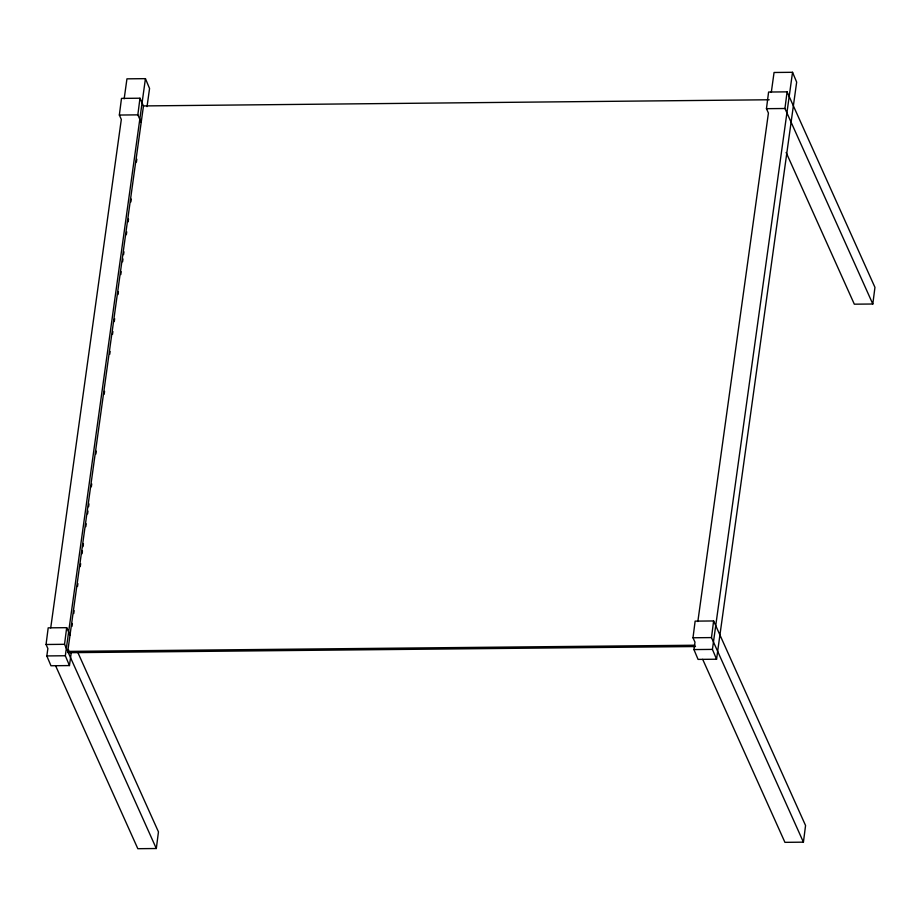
<?xml version="1.0" encoding="UTF-8"?>
<svg xmlns="http://www.w3.org/2000/svg" width="921" height="921" viewBox="0 0 921 921"><rect width="100%" height="100%" fill="white"/><g stroke="black" fill="none" stroke-linecap="round" stroke-linejoin="round"><path stroke-width="1.38" d="M71.308 652.229L69.455 665.572L50.966 665.756L46.833 655.936L47.869 648.534L46.05 644.493L48.191 627.846L66.68 627.673L70.019 635.099M50.724 627.892L121.319 119.419L119.35 115.044L121.491 98.397L139.98 98.213L143.469 105.984L67.763 651.389L68.315 652.701L695.493 646.542M55.582 665.699L137.828 848.702L156.317 848.517L64.539 644.309L66.68 627.673M141.201 122.355L137.839 114.86L139.98 98.213M156.317 848.517L158.458 831.87L78.101 653.058M771.291 92.422L774.054 72.483L792.544 72.299L796.665 82.119L716.561 659.217L698.072 659.401L693.939 649.581L694.975 642.167L692.995 637.769L695.136 621.134L713.625 620.95L805.564 825.515L803.423 842.162L784.934 842.347L702.688 659.344M697.842 621.537L768.425 113.064L766.456 108.678L768.598 92.042L787.087 91.858L874.95 287.364L872.809 304.011L854.32 304.183L786.131 152.472M803.423 842.162L711.484 637.597L713.625 620.95M872.809 304.011L784.945 108.505L787.087 91.858M124.174 98.789L126.948 78.838L145.437 78.653L149.559 88.474L147.038 106.617M69.455 665.572L65.322 655.752L145.437 78.653M68.315 652.701L68.684 649.973M71.965 626.372L72.356 623.517M73.749 613.547L74.141 610.704M77.502 586.493L77.894 583.638M80.265 566.553L80.668 563.698M82.05 553.728L82.441 550.885M83.04 546.614L83.431 543.758M85.803 526.674L86.206 523.819M87.587 513.849L87.979 511.005M88.577 506.734L88.969 503.879M91.34 486.795L91.743 483.939M95.888 454.03L96.291 451.186M104.188 394.211L104.591 391.356M109.726 354.332L110.129 351.477M112.5 334.392L112.892 331.537M114.273 321.567L114.676 318.724M118.038 294.513L118.429 291.658M120.801 274.573L121.192 271.718M122.585 261.748L122.977 258.905M123.575 254.633L123.967 251.778M126.338 234.694L126.73 231.839M128.123 221.869L128.514 219.025M130.886 201.929L131.277 199.086M136.423 162.05L136.815 159.206M716.561 659.217L712.428 649.397L792.544 72.299M143.48 105.927L769.219 99.767M119.35 115.044L137.839 114.86M766.456 108.678L784.945 108.505M692.995 637.769L711.484 637.597M46.05 644.493L64.539 644.309M67.763 651.389L694.941 645.23M46.833 655.936L65.322 655.752M693.939 649.581L712.428 649.397"/></g></svg>
